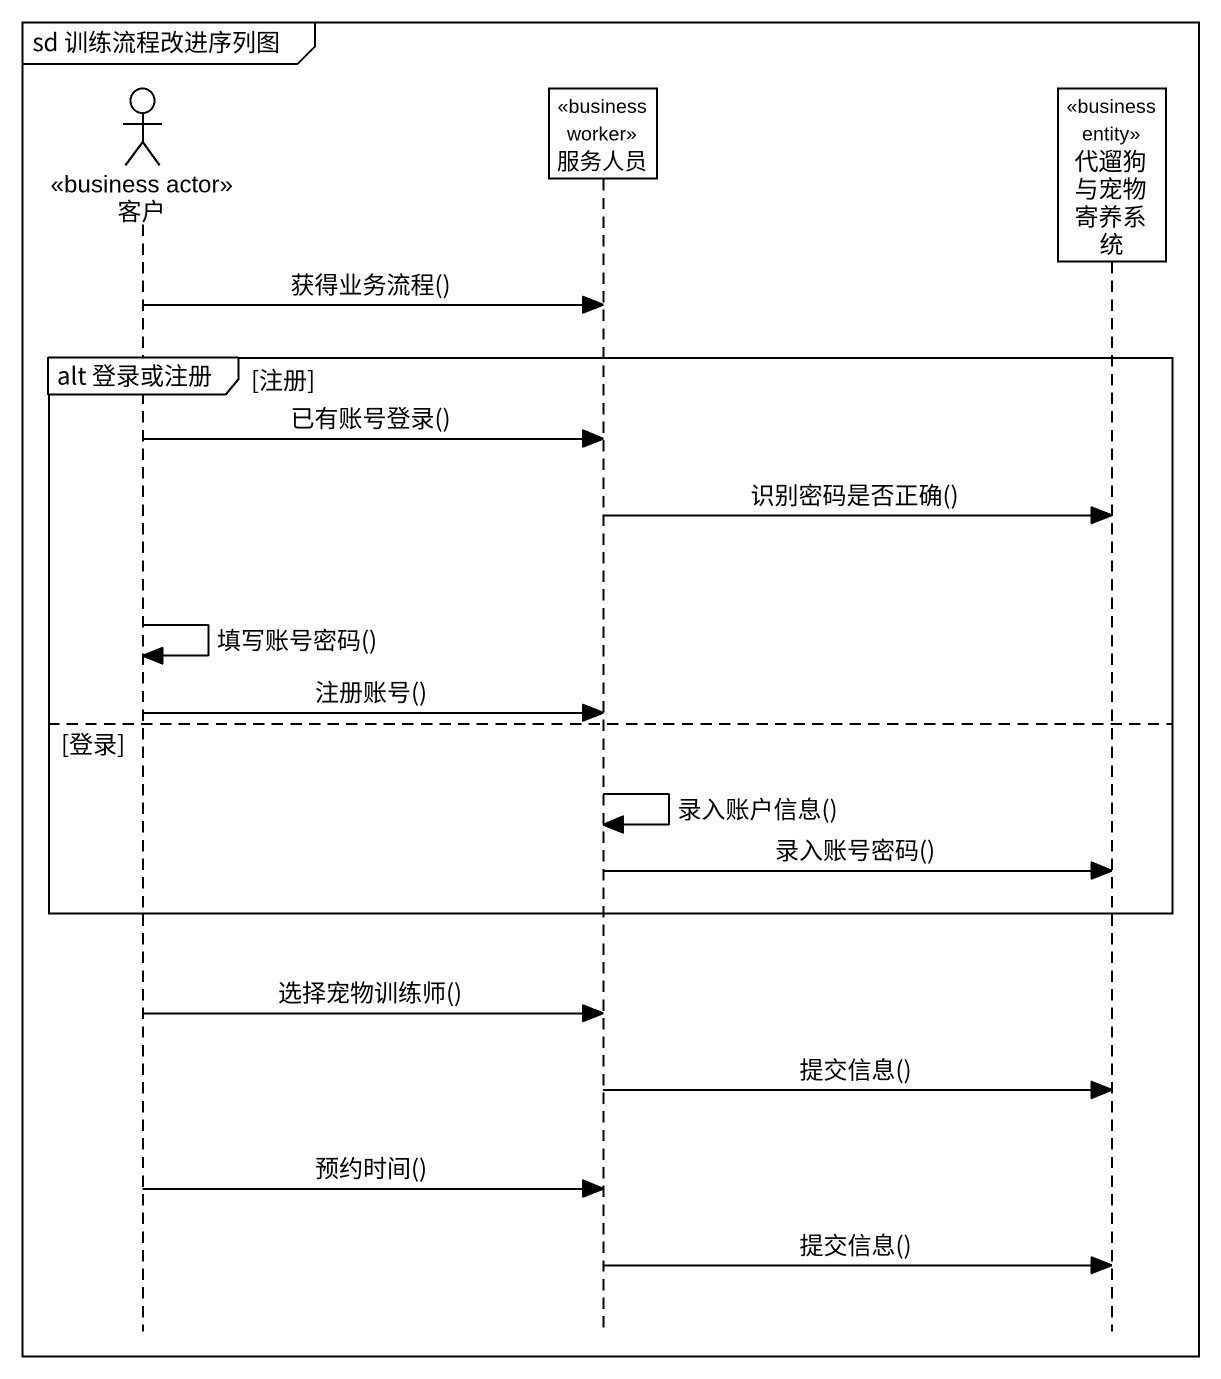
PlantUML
@startuml
mainframe sd 训练流程改进序列图
hide footbox
actor 客户 <<business actor>>
participant 服务人员 <<business worker>>
participant 代遛狗与宠物寄养系统 <<business entity>>

客户 -> 服务人员 : 获得业务流程()
group alt 登录或注册 [注册]
  客户 -> 服务人员 : 已有账号登录()
  服务人员 -> 代遛狗与宠物寄养系统 : 识别密码是否正确()
  客户 -> 客户 : 填写账号密码()
  客户 -> 服务人员 : 注册账号()
else 登录
  服务人员 -> 服务人员 : 录入账户信息()
  服务人员 -> 代遛狗与宠物寄养系统 : 录入账号密码()
end
客户 -> 服务人员 : 选择宠物训练师()
服务人员 -> 代遛狗与宠物寄养系统 : 提交信息()
客户 -> 服务人员 : 预约时间()
服务人员 -> 代遛狗与宠物寄养系统 : 提交信息()
@enduml
